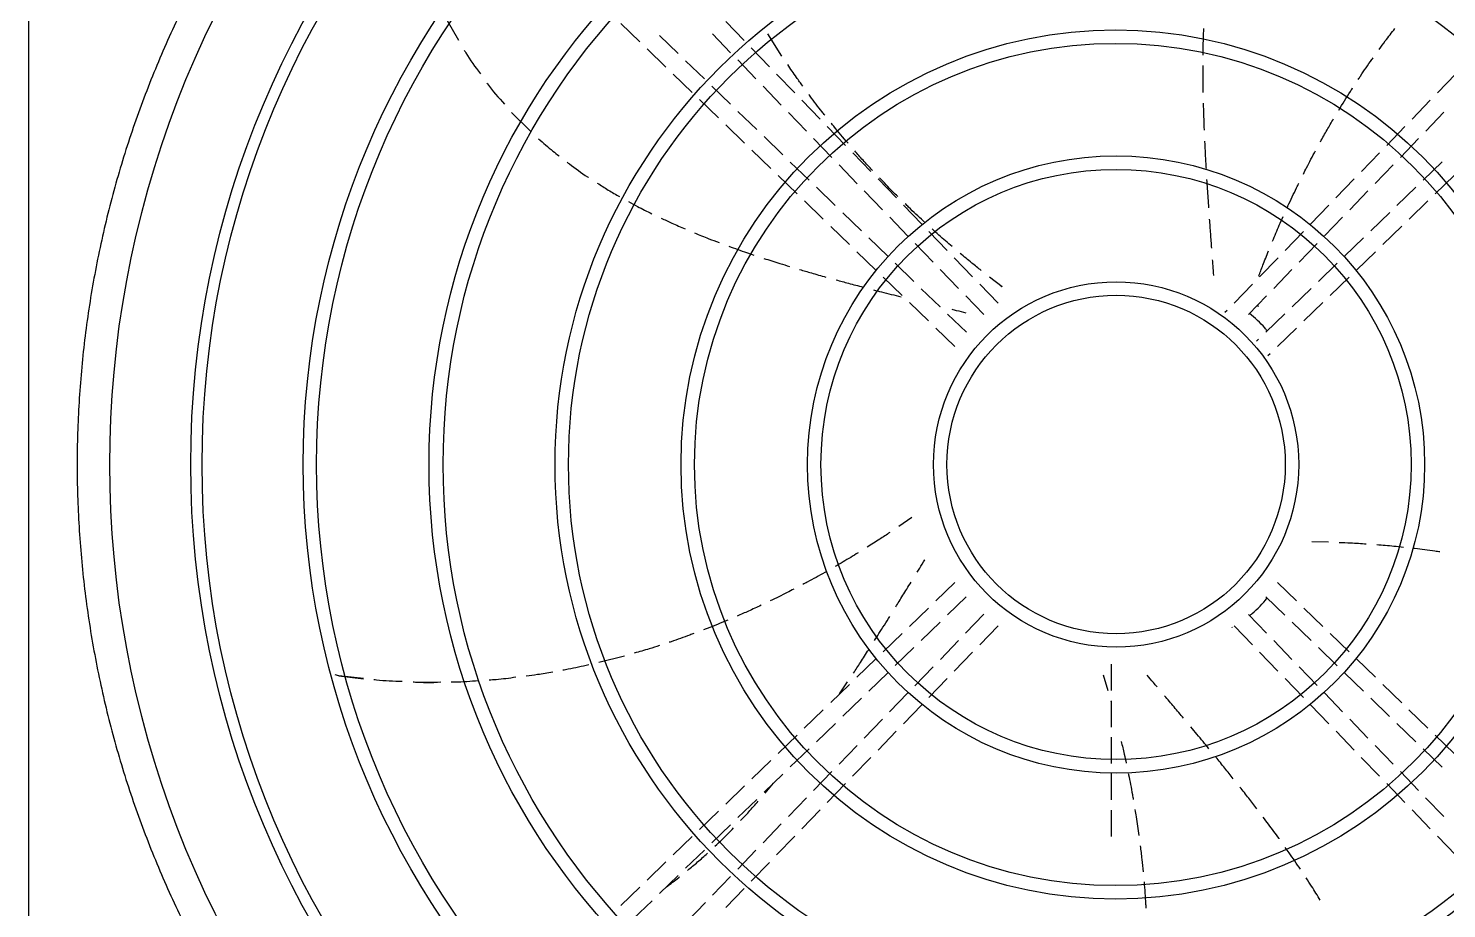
# Model space of a CAD drawing. Extents: x -24 to 296, y -58 to 147.
# Drawn here: x 105.31 to 120.64, y 32.28 to 41.8 of the extents above; entities that cross this region are included whole.
import ezdxf

# ---------------------------------------------------------------- set-up
doc = ezdxf.new("R2010")
doc.units = 0
doc.header["$MEASUREMENT"] = 0
doc.layers.get('0').update_dxf_attribs({"linetype": 'CONTINUOUS'})

msp = doc.modelspace()

# ---------------------------------------------------------------- linework, layer by layer
at = {"color": 7, "linetype": 'Continuous', "lineweight": 25}
for p, q in [((105.30835, 44.49608), (105.30835, 29.67323)), ((105.31004, 44.49608), (105.31004, 29.67323)), ((109.83669, 41.88439), (109.95823, 41.67156)), ((113.04534, 41.6683), (112.84886, 41.87151)), ((111.71334, 41.85075), (111.91748, 41.65337)), ((112.33222, 41.52617), (112.12908, 41.72259)), ((112.70265, 41.73952), (112.89983, 41.53559)), ((113.45434, 41.49896), (113.30209, 41.7391)), ((111.99622, 41.57723), (112.20063, 41.37959)), ((113.31989, 41.38435), (113.12282, 41.58816)), ((112.61611, 41.25167), (112.41252, 41.44853)), ((112.97633, 41.45647), (113.17389, 41.25215)), ((112.27999, 41.30286), (112.48318, 41.10639)), ((113.59418, 41.10067), (113.39677, 41.30484)), ((120.73833, 41.30611), (120.54104, 41.10206)), ((112.89863, 40.9785), (112.69559, 41.17482)), ((113.24984, 41.1736), (113.4473, 40.96939)), ((112.56336, 41.02886), (112.76739, 40.83158)), ((113.86736, 40.81814), (113.67051, 41.02173)), ((120.46339, 41.02176), (120.26639, 40.818)), ((110.53265, 40.89007), (110.74135, 40.68385)), ((113.18238, 40.70414), (112.97871, 40.90107)), ((113.52421, 40.88984), (113.72086, 40.68647)), ((120.41368, 40.68714), (120.61071, 40.89092)), ((112.84671, 40.75489), (113.05095, 40.5574)), ((113.46543, 40.43046), (113.2609, 40.62822)), ((114.14248, 40.53361), (113.94489, 40.73796)), ((120.18907, 40.73804), (119.99167, 40.53388)), ((113.12986, 40.4811), (113.3337, 40.28401)), ((113.79726, 40.60745), (113.99476, 40.40319)), ((120.1394, 40.40348), (120.33634, 40.60716)), ((113.74852, 40.15674), (113.54488, 40.35364)), ((114.07163, 40.32369), (114.26877, 40.1198)), ((114.41679, 40.24991), (114.21896, 40.45451)), ((119.91494, 40.45453), (119.71777, 40.25061)), ((119.86553, 40.12024), (120.06247, 40.32391)), ((120.58966, 40.35427), (120.38567, 40.15704)), ((113.41378, 40.20658), (113.61804, 40.00907)), ((114.69125, 39.96605), (114.49345, 40.17062)), ((119.64067, 40.17087), (119.44294, 39.96637)), ((120.51616, 40.00939), (120.72038, 40.20685)), ((114.03099, 39.88361), (113.82726, 40.08061)), ((114.34497, 40.04099), (114.54251, 39.83669)), ((119.59179, 39.83712), (119.78875, 40.04083)), ((120.30716, 40.08113), (120.10285, 39.88358)), ((113.69662, 39.9331), (113.90134, 39.73515)), ((114.96536, 39.68256), (114.76769, 39.887)), ((119.3661, 39.8869), (119.16881, 39.68286)), ((120.23341, 39.73599), (120.43714, 39.93299)), ((114.31416, 39.60981), (114.11099, 39.80626)), ((114.61892, 39.75766), (114.81568, 39.55417)), ((119.3185, 39.55448), (119.51499, 39.7577)), ((120.02394, 39.80728), (119.81964, 39.60974)), ((113.9812, 39.65794), (114.18509, 39.4608)), ((115.24075, 39.39774), (115.04274, 39.60253)), ((119.09133, 39.60273), (118.89401, 39.39865)), ((119.94883, 39.46083), (120.15389, 39.65911)), ((114.59801, 39.33536), (114.39394, 39.53268)), ((114.89287, 39.47434), (115.0901, 39.27036)), ((119.04459, 39.27119), (119.2412, 39.47454)), ((119.74079, 39.5335), (119.53618, 39.33566)), ((114.26462, 39.3839), (114.46956, 39.18574)), ((114.88029, 39.06242), (114.67675, 39.25923)), ((115.51593, 39.11314), (115.31694, 39.31894)), ((118.81693, 39.31894), (118.61821, 39.11341)), ((119.4578, 39.25987), (119.2531, 39.06195)), ((119.66464, 39.18605), (119.87023, 39.38484)), ((114.5486, 39.10931), (114.75305, 38.91162)), ((115.16573, 39.19214), (115.36394, 38.98715)), ((115.83676, 39.00331), (115.69884, 39.10947)), ((118.77022, 38.98743), (118.96782, 39.19179)), ((119.38054, 38.91134), (119.58595, 39.10996)), ((115.16357, 38.78851), (114.96054, 38.98482)), ((115.79161, 38.82803), (115.59318, 39.03325)), ((115.81413, 39.02024), (115.81357, 39.02023)), ((115.8309, 39.00758), (115.83656, 39.00331)), ((115.83656, 39.00331), (115.83676, 39.00331)), ((118.54101, 39.03357), (118.34297, 38.82876)), ((119.17389, 38.98536), (118.97066, 38.78885)), ((114.83353, 38.83381), (115.03806, 38.63605)), ((115.15755, 38.79433), (115.1666, 38.79212)), ((115.4405, 38.90796), (115.63696, 38.70477)), ((118.49696, 38.70482), (118.6938, 38.9084)), ((119.09618, 38.6364), (119.30102, 38.83446)), ((115.44771, 38.51377), (115.24354, 38.71119)), ((118.26546, 38.74859), (118.24374, 38.72613)), ((118.89051, 38.71136), (118.68673, 38.51432)), ((115.11835, 38.55842), (115.32348, 38.36008)), ((118.81129, 38.36094), (119.01583, 38.5587)), ((118.60744, 38.43765), (118.58539, 38.41634)), ((118.70842, 38.26147), (118.73139, 38.28368)), ((114.85903, 36.51174), (114.71742, 36.41423)), ((119.18181, 36.25295), (119.18201, 36.25295)), ((119.18201, 36.25295), (119.36292, 36.24817)), ((114.99835, 36.05404), (114.99893, 36.05404)), ((115.3238, 35.80955), (115.11839, 35.61093)), ((119.01592, 35.61052), (118.8104, 35.80923)), ((115.24373, 35.4583), (115.44724, 35.65508)), ((118.6869, 35.65483), (118.89075, 35.45772)), ((115.03811, 35.53331), (114.83327, 35.33525)), ((115.63784, 35.46544), (115.44025, 35.26109)), ((118.6936, 35.26112), (118.49631, 35.46516)), ((119.30124, 35.33464), (119.09623, 35.53286)), ((114.96013, 35.18409), (115.16364, 35.38086)), ((115.59307, 35.13594), (115.79171, 35.34139)), ((118.32628, 35.31819), (118.32138, 35.3254)), ((118.34238, 35.34117), (118.54094, 35.1358)), ((118.97072, 35.38039), (119.1744, 35.18345)), ((114.75315, 35.25778), (114.54914, 35.06052)), ((115.36394, 35.18216), (115.16669, 34.97816)), ((118.96739, 34.97796), (118.77023, 35.18187)), ((119.58539, 35.05988), (119.38049, 35.25801)), ((111.75298, 35.01458), (111.47575, 34.94356)), ((114.46886, 34.9829), (114.265, 34.78578)), ((114.67732, 34.91063), (114.8804, 35.10699)), ((115.31775, 34.8512), (115.51595, 35.05619)), ((118.61823, 35.05587), (118.81635, 34.85097)), ((119.25306, 35.1074), (119.45714, 34.91007)), ((119.86913, 34.78554), (119.6653, 34.98262)), ((108.66551, 34.80228), (108.62535, 34.81166)), ((108.66486, 34.80228), (108.62539, 34.81152)), ((108.66486, 34.80228), (108.93096, 34.76965)), ((108.66551, 34.80228), (108.66486, 34.80228)), ((108.93057, 34.771), (108.66551, 34.80228)), ((114.39403, 34.63672), (114.59746, 34.83342)), ((115.0901, 34.89895), (114.89223, 34.69431)), ((116.92651, 34.81192), (116.97716, 34.64199)), ((117.01192, 34.92531), (117.01192, 34.64096)), ((119.24138, 34.69458), (119.04467, 34.89803)), ((119.53669, 34.83315), (119.74002, 34.63655)), ((109.57997, 34.73028), (109.68984, 34.72788)), ((109.68983, 34.72734), (109.6905, 34.72734)), ((114.18507, 34.70849), (113.98118, 34.51135)), ((114.07765, 34.60463), (114.16454, 34.73441)), ((115.04213, 34.56615), (115.24076, 34.77157)), ((118.8941, 34.77056), (119.09154, 34.56636)), ((120.15386, 34.51023), (119.94868, 34.70862)), ((114.11109, 34.36314), (114.31466, 34.55998)), ((114.81625, 34.61573), (114.61882, 34.41154)), ((117.00837, 34.53163), (117.01192, 34.51886)), ((117.01192, 34.53151), (117.01192, 34.24742)), ((119.51563, 34.41095), (119.31792, 34.61543)), ((119.81925, 34.55995), (120.02355, 34.36241)), ((113.90154, 34.43435), (113.69643, 34.23603)), ((114.76792, 34.28255), (114.96579, 34.48719)), ((119.16836, 34.48691), (119.36645, 34.28204)), ((120.43703, 34.23643), (120.23247, 34.43422)), ((113.82741, 34.08885), (114.03179, 34.28647)), ((114.54226, 34.33236), (114.34458, 34.12791)), ((114.49319, 33.99841), (114.69076, 34.20275)), ((119.44372, 34.20213), (119.64093, 33.99817)), ((119.78889, 34.12833), (119.59261, 34.33134)), ((120.10252, 34.28605), (120.30698, 34.08835)), ((113.61804, 34.16023), (113.41376, 33.96271)), ((114.26796, 34.04867), (114.07157, 33.84555)), ((117.01192, 34.13791), (117.01192, 33.85439)), ((120.06248, 33.84538), (119.86575, 34.04885)), ((120.72039, 33.96245), (120.51623, 34.15985)), ((113.33434, 33.88592), (113.13032, 33.68865)), ((113.54488, 33.81567), (113.74865, 34.0127)), ((114.21884, 33.71467), (114.416, 33.91858)), ((119.71744, 33.91904), (119.91489, 33.71483)), ((120.38587, 34.01207), (120.5897, 33.81499)), ((113.26148, 33.54165), (113.46502, 33.73845)), ((113.99453, 33.76588), (113.7972, 33.5618)), ((117.01192, 33.74371), (117.01192, 33.46005)), ((120.33631, 33.56218), (120.13923, 33.766)), ((113.0502, 33.61118), (112.84684, 33.41455)), ((113.27161, 33.53105), (113.3638, 33.64058)), ((113.94485, 33.43131), (114.14238, 33.6356)), ((119.99163, 33.63546), (120.18907, 33.43126)), ((112.9782, 33.26775), (113.18198, 33.46478)), ((113.72128, 33.48328), (113.52409, 33.27934)), ((120.61001, 33.27911), (120.41292, 33.48295)), ((112.76708, 33.33743), (112.56275, 33.13986)), ((113.67093, 33.14801), (113.86826, 33.35209)), ((117.01192, 33.34961), (117.01192, 33.06577)), ((120.26586, 33.35185), (120.46324, 33.14771)), ((112.69558, 32.99448), (112.89945, 33.1916)), ((113.44746, 33.20008), (113.25048, 32.99636)), ((112.48357, 33.0633), (112.2799, 32.86637)), ((113.39678, 32.86448), (113.59343, 33.06786)), ((120.53997, 33.06835), (120.73751, 32.86406)), ((112.41256, 32.72082), (112.61637, 32.91789)), ((113.17286, 32.91608), (112.97608, 32.71257)), ((112.20033, 32.78944), (111.99592, 32.59179)), ((113.12244, 32.58075), (113.31986, 32.78493)), ((111.91699, 32.51547), (111.71345, 32.31866)), ((112.12928, 32.44691), (112.3327, 32.6436)), ((112.89923, 32.63309), (112.7025, 32.42963)), ((111.84626, 32.17326), (112.05027, 32.37051)), ((112.62638, 32.3509), (112.42903, 32.1468)), ((112.84883, 32.29778), (113.04587, 32.50155))]:
    msp.add_line(p, q, dxfattribs=at)
for centre, radius in [((117.06027, 37.08527), 9.99706), ((117.06027, 37.08465), 9.87436), ((117.06027, 37.08527), 8.78089), ((117.06027, 37.08465), 8.63615), ((117.06027, 37.08465), 7.41998), ((117.06646, 37.08475), 7.27453), ((117.06027, 37.08465), 6.05846), ((117.06027, 37.08465), 5.9131), ((117.06027, 37.08465), 4.69694), ((117.06027, 37.08465), 4.55158), ((117.06646, 37.08465), 3.33542), ((117.06646, 37.08475), 3.18997), ((117.06646, 37.08465), 1.9739), ((117.06646, 37.08475), 1.82845)]:
    msp.add_circle(centre, radius)
for centre, radius, start, end in [((117.06539, 37.08465), 10.89215, 277.952419, 82.047581), ((117.06564, 37.08465), 10.88004, 137.062968, 222.937036)]:
    msp.add_arc(centre, radius, start, end, dxfattribs=at)
for points, knots in [([(109.23498, 29.67323), (109.37751, 29.5275), (109.66466, 29.23391), (110.12951, 28.82273), (110.62209, 28.4322), (111.14336, 28.06741), (111.69139, 27.73023), (112.26412, 27.42362), (112.85892, 27.1501), (113.47241, 26.91205), (114.10158, 26.71121), (114.7431, 26.549), (115.39336, 26.42645), (116.04865, 26.34414), (116.70536, 26.30218), (117.36004, 26.30026), (118.0086, 26.33765), (118.64761, 26.41313), (119.27389, 26.52507), (119.88521, 26.67179), (120.47912, 26.85127), (121.05641, 27.06239), (121.62081, 27.30589), (122.17552, 27.58379), (122.72037, 27.89745), (123.25218, 28.24666), (123.76817, 28.63109), (124.2649, 29.04975), (124.73906, 29.50117), (125.18718, 29.98307), (125.60653, 30.4933), (125.99455, 31.0293), (126.34897, 31.58809), (126.66787, 32.16644), (126.9498, 32.76104), (127.19378, 33.36857), (127.39897, 33.98495), (127.56525, 34.60654), (127.69293, 35.2298), (127.78278, 35.85204), (127.83575, 36.47021), (127.85318, 37.08465), (127.83576, 37.69909), (127.78278, 38.31725), (127.69293, 38.93949), (127.56525, 39.56275), (127.39897, 40.18435), (127.19378, 40.80073), (126.94981, 41.40825), (126.66788, 42.00285), (126.34898, 42.58121), (125.99456, 43.14), (125.60653, 43.67599), (125.18719, 44.18622), (124.73908, 44.66812), (124.26491, 45.11955), (123.76817, 45.53821), (123.25219, 45.92265), (122.72039, 46.27184), (122.17554, 46.58551), (121.62082, 46.86342), (121.05642, 47.10692), (120.47913, 47.31803), (119.88523, 47.49751), (119.2739, 47.64423), (118.64762, 47.75618), (118.00861, 47.83165), (117.36005, 47.86905), (116.70538, 47.86713), (116.04866, 47.82517), (115.39337, 47.74286), (114.7431, 47.62031), (114.10159, 47.4581), (113.47242, 47.25726), (112.85893, 47.01922), (112.26412, 46.74569), (111.69139, 46.43908), (111.14337, 46.1019), (110.6221, 45.73712), (110.12952, 45.34658), (109.66467, 44.93541), (109.37752, 44.64181), (109.23498, 44.49608)], [0, 0, 0, 0, 0.01189592, 0.02396584, 0.03619649, 0.04857359, 0.06108194, 0.07373471, 0.0864717, 0.09927432, 0.11212355, 0.12500004, 0.13787625, 0.15072533, 0.16352795, 0.17626509, 0.18891813, 0.20142621, 0.21380317, 0.22603385, 0.23810393, 0.25000004, 0.2618959, 0.27396585, 0.28619652, 0.29857361, 0.31108196, 0.32373474, 0.33647171, 0.34927432, 0.36212355, 0.37500004, 0.38787624, 0.40072531, 0.41352793, 0.42626506, 0.4389181, 0.45142619, 0.46380314, 0.47603381, 0.48810388, 0.50000001, 0.51189586, 0.52396581, 0.53619649, 0.54857357, 0.56108191, 0.57373469, 0.58647168, 0.59927428, 0.6121235, 0.62499999, 0.63787621, 0.65072529, 0.66352791, 0.67626502, 0.68891805, 0.70142614, 0.71380312, 0.72603376, 0.73810387, 0.74999998, 0.76189582, 0.77396578, 0.78619645, 0.79857355, 0.81108188, 0.82373468, 0.83647168, 0.84927427, 0.86212351, 0.87499998, 0.88787621, 0.90072531, 0.91352792, 0.92626504, 0.93891808, 0.95142617, 0.96380314, 0.97603381, 0.98810396, 1, 1, 1, 1]), ([(118.54396, 26.29726), (118.75839, 26.33043), (119.18725, 26.39676), (119.82154, 26.54477), (120.44636, 26.72766), (121.059, 26.94829), (121.65741, 27.20492), (122.23941, 27.49689), (122.80293, 27.8231), (123.34596, 28.18239), (123.86655, 28.57348), (124.36285, 28.99497), (124.83308, 29.44536), (125.27557, 29.92303), (125.68873, 30.42629), (126.07109, 30.95332), (126.42129, 31.50226), (126.73806, 32.07114), (127.02029, 32.65793), (127.26696, 33.26052), (127.47719, 33.87678), (127.65023, 34.50449), (127.78546, 35.14143), (127.8824, 35.7853), (127.9407, 36.43381), (127.96016, 37.08465), (127.9407, 37.73549), (127.8824, 38.384), (127.78546, 39.02787), (127.65023, 39.6648), (127.47719, 40.29252), (127.26696, 40.90878), (127.02029, 41.51137), (126.73807, 42.09816), (126.42129, 42.66704), (126.0711, 43.21598), (125.68874, 43.74301), (125.27558, 44.24627), (124.83309, 44.72394), (124.36286, 45.17433), (123.86656, 45.59582), (123.34597, 45.98691), (122.80294, 46.3462), (122.23942, 46.67241), (121.65742, 46.96439), (121.05901, 47.22102), (120.44637, 47.44164), (119.82155, 47.62453), (119.18726, 47.77254), (118.7584, 47.83888), (118.54397, 47.87205)], [0, 0, 0, 0, 0.02083334, 0.04166665, 0.06250003, 0.08333335, 0.10416665, 0.125, 0.1458333, 0.16666668, 0.18749997, 0.20833336, 0.22916668, 0.25000001, 0.27083332, 0.29166664, 0.31250001, 0.33333334, 0.35416664, 0.37499996, 0.39583334, 0.41666666, 0.43749998, 0.4583333, 0.47916665, 0.5, 0.5208333, 0.54166664, 0.5625, 0.58333332, 0.60416664, 0.62499998, 0.64583333, 0.66666665, 0.68749999, 0.70833331, 0.72916664, 0.74999997, 0.77083333, 0.79166666, 0.81249999, 0.83333331, 0.85416669, 0.875, 0.89583335, 0.91666666, 0.9375, 0.95833334, 0.97916668, 1, 1, 1, 1]), ([(118.79918, 26.29725), (119.05203, 26.3433), (119.55775, 26.43539), (120.30159, 26.64089), (121.02992, 26.8945), (121.73834, 27.19985), (122.42353, 27.5541), (123.08203, 27.95585), (123.71058, 28.40299), (124.30604, 28.89335), (124.86545, 29.42445), (125.38603, 29.99367), (125.86519, 30.59817), (126.30054, 31.23494), (126.68992, 31.90082), (127.03139, 32.59249), (127.32326, 33.30652), (127.56406, 34.03934), (127.75261, 34.78731), (127.88796, 35.54672), (127.96944, 36.31377), (127.99664, 37.08466), (127.96944, 37.85556), (127.88796, 38.62261), (127.75261, 39.38201), (127.56406, 40.12999), (127.32325, 40.86281), (127.03139, 41.57683), (126.68991, 42.2685), (126.30053, 42.93438), (125.86518, 43.57116), (125.38602, 44.17565), (124.86544, 44.74487), (124.30602, 45.27598), (123.71056, 45.76632), (123.08202, 46.21347), (122.42352, 46.61522), (121.73832, 46.96947), (121.0299, 47.27481), (120.30157, 47.52842), (119.55773, 47.73393), (119.05202, 47.82601), (118.79916, 47.87206)], [0, 0, 0, 0, 0.02500002, 0.05000002, 0.07500002, 0.10000003, 0.12499999, 0.15000004, 0.17499999, 0.20000003, 0.22500003, 0.25, 0.27500001, 0.30000002, 0.325, 0.35000002, 0.375, 0.4, 0.42500002, 0.45000001, 0.47500003, 0.50000003, 0.52499999, 0.55000001, 0.57500001, 0.6, 0.62500003, 0.65, 0.67500002, 0.70000003, 0.72500002, 0.75000002, 0.77499999, 0.80000001, 0.825, 0.85000003, 0.87500003, 0.89999998, 0.92500001, 0.95, 0.975, 1, 1, 1, 1]), ([(108.62965, 44.49608), (108.48413, 44.32461), (108.1931, 43.98167), (107.79673, 43.4352), (107.43161, 42.86773), (107.10184, 42.27888), (106.80786, 41.67141), (106.55094, 41.04735), (106.33194, 40.40899), (106.15168, 39.75864), (106.01079, 39.09863), (105.90979, 38.43136), (105.84905, 37.75922), (105.82878, 37.08465), (105.84905, 36.41008), (105.90979, 35.73795), (106.01079, 35.07067), (106.15168, 34.41067), (106.33194, 33.76031), (106.55094, 33.12196), (106.80786, 32.4979), (107.10184, 31.89043), (107.43161, 31.30158), (107.79673, 30.73411), (108.19311, 30.18764), (108.48413, 29.8447), (108.62965, 29.67323)], [0, 0, 0, 0, 0.04166667, 0.08333333, 0.125, 0.16666666, 0.20833334, 0.25000002, 0.29166668, 0.33333335, 0.375, 0.41666669, 0.45833337, 0.49999998, 0.54166666, 0.58333334, 0.62500004, 0.66666665, 0.70833332, 0.75000002, 0.7916667, 0.83333334, 0.87500001, 0.91666668, 0.95833336, 1, 1, 1, 1]), ([(118.01078, 41.79664), (118.00837, 41.72554), (118.00514, 41.63001), (118.00442, 41.53446), (118.00424, 41.51004)], [0, 0, 0, 0, 0.74440751, 1, 1, 1, 1]), ([(119.91018, 41.57029), (119.93223, 41.60104), (119.98744, 41.67802), (120.046, 41.75247), (120.08117, 41.79719)], [0, 0, 0, 0, 0.39944591, 1, 1, 1, 1]), ([(110.02067, 41.56224), (110.02587, 41.55302), (110.07624, 41.46386), (110.13853, 41.38176), (110.19438, 41.30814)], [0, 0, 0, 0, 0.10339207, 1, 1, 1, 1]), ([(113.67955, 41.17475), (113.65679, 41.20567), (113.60079, 41.28175), (113.54821, 41.36024), (113.517, 41.40683)], [0, 0, 0, 0, 0.40642054, 1, 1, 1, 1]), ([(118.00312, 41.39609), (118.00312, 41.39599), (118.00238, 41.33195), (118.00332, 41.23496), (118.00518, 41.13811), (118.00581, 41.10517)], [0, 0, 0, 0, 0.00104442, 0.66025061, 1, 1, 1, 1]), ([(119.68438, 41.2464), (119.69235, 41.25859), (119.73954, 41.33077), (119.79295, 41.40902), (119.84006, 41.47375), (119.84476, 41.48021)], [0, 0, 0, 0, 0.15458064, 0.9155957, 1, 1, 1, 1]), ([(110.26398, 41.20834), (110.26606, 41.20533), (110.32301, 41.12338), (110.39109, 41.04956), (110.45668, 40.97845)], [0, 0, 0, 0, 0.03663548, 1, 1, 1, 1]), ([(119.47312, 40.91388), (119.51436, 40.98164), (119.56325, 41.06198), (119.61554, 41.14144), (119.62373, 41.15388)], [0, 0, 0, 0, 0.84343876, 1, 1, 1, 1]), ([(113.91803, 40.85978), (113.9085, 40.87163), (113.85404, 40.93931), (113.79616, 41.0142), (113.74958, 41.07841), (113.74531, 41.08429)], [0, 0, 0, 0, 0.16161629, 0.92321009, 1, 1, 1, 1]), ([(118.00799, 40.99112), (118.00924, 40.94394), (118.01184, 40.84598), (118.01585, 40.74808), (118.01794, 40.69732)], [0, 0, 0, 0, 0.48157207, 1, 1, 1, 1]), ([(119.27596, 40.57254), (119.29953, 40.61546), (119.34463, 40.69756), (119.39402, 40.78046), (119.41759, 40.82003)], [0, 0, 0, 0, 0.52277898, 1, 1, 1, 1]), ([(114.16894, 40.55626), (114.11684, 40.61687), (114.05533, 40.68843), (113.99571, 40.76298), (113.98659, 40.77438)], [0, 0, 0, 0, 0.84707943, 1, 1, 1, 1]), ([(110.82297, 40.60539), (110.87386, 40.5601), (110.94583, 40.49605), (111.0223, 40.4373), (111.04469, 40.4201)], [0, 0, 0, 0, 0.70723301, 1, 1, 1, 1]), ([(118.02297, 40.58081), (118.02521, 40.53223), (118.0298, 40.4326), (118.0356, 40.33304), (118.03857, 40.28201)], [0, 0, 0, 0, 0.48754648, 1, 1, 1, 1]), ([(119.0914, 40.22333), (119.10283, 40.24641), (119.14383, 40.32919), (119.18967, 40.41437), (119.22273, 40.4758)], [0, 0, 0, 0, 0.27889732, 1, 1, 1, 1]), ([(111.13185, 40.35216), (111.14, 40.34578), (111.21167, 40.28971), (111.28961, 40.23437), (111.36141, 40.18877), (111.36505, 40.18646)], [0, 0, 0, 0, 0.10855999, 0.95473773, 1, 1, 1, 1]), ([(114.43285, 40.26324), (114.3988, 40.29945), (114.33493, 40.36738), (114.2716, 40.43967), (114.24202, 40.47342)], [0, 0, 0, 0, 0.53304752, 1, 1, 1, 1]), ([(114.70807, 39.9799), (114.68901, 39.99853), (114.62282, 40.06319), (114.55581, 40.13324), (114.5081, 40.18312)], [0, 0, 0, 0, 0.28801389, 1, 1, 1, 1]), ([(111.45882, 40.12679), (111.49819, 40.1012), (111.57719, 40.04984), (111.65906, 40.00317), (111.70013, 39.97975)], [0, 0, 0, 0, 0.49831673, 1, 1, 1, 1]), ([(118.04554, 40.1637), (118.04754, 40.13107), (118.05378, 40.02933), (118.06075, 39.92762), (118.06549, 39.85853)], [0, 0, 0, 0, 0.32073884, 1, 1, 1, 1]), ([(118.91874, 39.86577), (118.92068, 39.87009), (118.95136, 39.93864), (118.99207, 40.02479), (119.0339, 40.10825), (119.04196, 40.12434)], [0, 0, 0, 0, 0.0515203, 0.81709371, 1, 1, 1, 1]), ([(111.79736, 39.92578), (111.8289, 39.90839), (111.91175, 39.86271), (111.99658, 39.8208), (112.04913, 39.79484)], [0, 0, 0, 0, 0.38063605, 1, 1, 1, 1]), ([(114.99396, 39.70626), (114.98996, 39.70987), (114.93382, 39.76058), (114.86476, 39.82557), (114.7991, 39.89034), (114.78701, 39.90226)], [0, 0, 0, 0, 0.05896179, 0.82678494, 1, 1, 1, 1]), ([(112.14754, 39.74778), (112.18581, 39.72953), (112.27151, 39.68865), (112.35884, 39.65137), (112.40717, 39.63074)], [0, 0, 0, 0, 0.44658647, 1, 1, 1, 1]), ([(118.07404, 39.73706), (118.07592, 39.71051), (118.08153, 39.63107), (118.08927, 39.52629), (118.09513, 39.44804), (118.09703, 39.42269)], [0, 0, 0, 0, 0.25338042, 0.75820199, 1, 1, 1, 1]), ([(118.75861, 39.4988), (118.78209, 39.55543), (118.81817, 39.64245), (118.85909, 39.73292), (118.87338, 39.76451)], [0, 0, 0, 0, 0.65078455, 1, 1, 1, 1]), ([(112.50913, 39.58774), (112.56046, 39.56651), (112.64843, 39.53013), (112.73759, 39.49682), (112.77473, 39.48294)], [0, 0, 0, 0, 0.58350666, 1, 1, 1, 1]), ([(115.29423, 39.44019), (115.24682, 39.48065), (115.17533, 39.54167), (115.10206, 39.60838), (115.07737, 39.63085)], [0, 0, 0, 0, 0.6631535, 1, 1, 1, 1]), ([(112.87977, 39.44351), (112.94386, 39.42028), (113.03399, 39.38761), (113.12492, 39.35733), (113.15118, 39.34858)], [0, 0, 0, 0, 0.71116452, 1, 1, 1, 1]), ([(113.25859, 39.31264), (113.31663, 39.29381), (113.4092, 39.26378), (113.50234, 39.23562), (113.53708, 39.22512)], [0, 0, 0, 0, 0.62701032, 1, 1, 1, 1]), ([(115.60854, 39.18093), (115.57471, 39.20771), (115.50012, 39.26673), (115.42331, 39.3312), (115.38134, 39.36643)], [0, 0, 0, 0, 0.45365536, 1, 1, 1, 1]), ([(118.10653, 39.2962), (118.10809, 39.27558), (118.11229, 39.21986), (118.1165, 39.16418), (118.11916, 39.1291)], [0, 0, 0, 0, 0.37004927, 1, 1, 1, 1]), ([(118.60908, 39.12054), (118.62358, 39.15953), (118.65673, 39.24864), (118.69434, 39.34152), (118.7155, 39.39377)], [0, 0, 0, 0, 0.43754448, 1, 1, 1, 1]), ([(113.64517, 39.19236), (113.68758, 39.17981), (113.782, 39.15189), (113.87681, 39.12534), (113.92903, 39.11071)], [0, 0, 0, 0, 0.4492195, 1, 1, 1, 1]), ([(114.03994, 39.07998), (114.08403, 39.06787), (114.18083, 39.04128), (114.27794, 39.01587), (114.33082, 39.00203)], [0, 0, 0, 0, 0.45544393, 1, 1, 1, 1]), ([(114.44497, 38.97229), (114.47338, 38.96495), (114.57228, 38.93939), (114.67139, 38.91454), (114.74203, 38.89682)], [0, 0, 0, 0, 0.28717143, 1, 1, 1, 1]), ([(115.81412, 39.02023), (115.81464, 39.01985), (115.81569, 39.01906), (115.81953, 39.01616), (115.82482, 39.01217), (115.82886, 39.00911), (115.8309, 39.00758)], [0, 0, 0, 0, 0.2360288, 0.48492993, 0.74046576, 1, 1, 1, 1]), ([(118.60592, 38.79398), (118.60514, 38.79444), (118.60301, 38.7957), (118.59784, 38.79747), (118.59232, 38.79875), (118.58804, 38.79826), (118.58722, 38.79817)], [0, 0, 0, 0, 0.15949577, 0.43227039, 0.89123346, 1, 1, 1, 1]), ([(115.28957, 38.76214), (115.30618, 38.7581), (115.35701, 38.74572), (115.40779, 38.73337), (115.44197, 38.72506)], [0, 0, 0, 0, 0.32699072, 1, 1, 1, 1]), ([(118.70034, 38.52748), (118.69152, 38.5387), (118.63591, 38.60948), (118.56729, 38.66833), (118.50955, 38.71785)], [0, 0, 0, 0, 0.15857925, 1, 1, 1, 1]), ([(114.62148, 36.35003), (114.58513, 36.32571), (114.50592, 36.27273), (114.42083, 36.21934), (114.37479, 36.19046)], [0, 0, 0, 0, 0.4590241, 1, 1, 1, 1]), ([(119.47847, 36.24344), (119.51964, 36.24179), (119.61475, 36.23798), (119.71482, 36.23107), (119.77157, 36.22715)], [0, 0, 0, 0, 0.43287459, 1, 1, 1, 1]), ([(119.8845, 36.21878), (119.94537, 36.21407), (120.03918, 36.20681), (120.13774, 36.196), (120.17234, 36.1922)], [0, 0, 0, 0, 0.64892692, 1, 1, 1, 1]), ([(114.27844, 36.13054), (114.22483, 36.09752), (114.14448, 36.04804), (114.05814, 35.99862), (114.0294, 35.98218)], [0, 0, 0, 0, 0.66716669, 1, 1, 1, 1]), ([(114.9178, 35.92254), (114.92638, 35.93643), (114.95344, 35.98028), (114.98047, 36.0241), (114.99893, 36.05404)], [0, 0, 0, 0, 0.31677713, 1, 1, 1, 1]), ([(120.28393, 36.18037), (120.28815, 36.17993), (120.36242, 36.17208), (120.45688, 36.1601), (120.54963, 36.14614), (120.56782, 36.1434)], [0, 0, 0, 0, 0.04619717, 0.81291294, 1, 1, 1, 1]), ([(113.93332, 35.92675), (113.92799, 35.92367), (113.86185, 35.88547), (113.77815, 35.83941), (113.69637, 35.7969), (113.68135, 35.7891)], [0, 0, 0, 0, 0.06673795, 0.82860265, 1, 1, 1, 1]), ([(113.58348, 35.73805), (113.55976, 35.72558), (113.47787, 35.68251), (113.39059, 35.64035), (113.32858, 35.6104)], [0, 0, 0, 0, 0.28962741, 1, 1, 1, 1]), ([(114.68405, 35.5453), (114.69614, 35.56467), (114.7363, 35.62903), (114.79184, 35.71868), (114.8353, 35.78899), (114.85085, 35.81416)], [0, 0, 0, 0, 0.21657344, 0.71952385, 1, 1, 1, 1]), ([(118.51023, 35.45077), (118.51981, 35.45832), (118.59049, 35.51402), (118.64925, 35.58274), (118.70003, 35.64213)], [0, 0, 0, 0, 0.13564383, 1, 1, 1, 1]), ([(113.22846, 35.56315), (113.18363, 35.54198), (113.09924, 35.50212), (113.01087, 35.46414), (112.96943, 35.44634)], [0, 0, 0, 0, 0.53117169, 1, 1, 1, 1]), ([(114.45575, 35.18242), (114.47148, 35.20712), (114.52649, 35.29347), (114.58088, 35.38023), (114.61971, 35.44218)], [0, 0, 0, 0, 0.28603904, 1, 1, 1, 1]), ([(112.86945, 35.40294), (112.79549, 35.37199), (112.70859, 35.33562), (112.61943, 35.30198), (112.60616, 35.29697)], [0, 0, 0, 0, 0.85117589, 1, 1, 1, 1]), ([(112.13044, 35.12853), (112.09365, 35.11632), (112.00367, 35.08645), (111.91245, 35.06061), (111.85852, 35.04533)], [0, 0, 0, 0, 0.40887519, 1, 1, 1, 1]), ([(112.50287, 35.2578), (112.48857, 35.25236), (112.4073, 35.22142), (112.31822, 35.18952), (112.24288, 35.16509), (112.23608, 35.16289)], [0, 0, 0, 0, 0.16266608, 0.92447643, 1, 1, 1, 1]), ([(114.22795, 34.83022), (114.25313, 34.86847), (114.30835, 34.95233), (114.36256, 35.03686), (114.39205, 35.08284)], [0, 0, 0, 0, 0.45598561, 1, 1, 1, 1]), ([(110.97615, 34.84188), (110.92143, 34.83154), (110.82645, 34.8136), (110.73058, 34.80293), (110.68995, 34.79841)], [0, 0, 0, 0, 0.57618242, 1, 1, 1, 1]), ([(111.36657, 34.91919), (111.29256, 34.90193), (111.1997, 34.88027), (111.10589, 34.86436), (111.08686, 34.86113)], [0, 0, 0, 0, 0.79707561, 1, 1, 1, 1]), ([(117.51003, 34.68039), (117.4969, 34.69587), (117.46099, 34.73819), (117.42509, 34.78047), (117.40232, 34.80729)], [0, 0, 0, 0, 0.36580278, 1, 1, 1, 1]), ([(109.35071, 34.73828), (109.25674, 34.74119), (109.15358, 34.74438), (109.05176, 34.75667), (109.04269, 34.75777)], [0, 0, 0, 0, 0.91094237, 1, 1, 1, 1]), ([(109.7653, 34.73066), (109.67393, 34.72797), (109.57451, 34.72505), (109.47576, 34.73101), (109.46777, 34.73149)], [0, 0, 0, 0, 0.91908325, 1, 1, 1, 1]), ([(110.17452, 34.74681), (110.0894, 34.73932), (109.99125, 34.73067), (109.89312, 34.73086), (109.88009, 34.73089)], [0, 0, 0, 0, 0.86718784, 1, 1, 1, 1]), ([(110.57804, 34.78473), (110.50674, 34.77443), (110.41033, 34.76049), (110.31335, 34.75523), (110.28808, 34.75386)], [0, 0, 0, 0, 0.73941863, 1, 1, 1, 1]), ([(117.79558, 34.3426), (117.77864, 34.36276), (117.72761, 34.42352), (117.65954, 34.50402), (117.60839, 34.56437), (117.59154, 34.58425)], [0, 0, 0, 0, 0.24980516, 0.75291187, 1, 1, 1, 1]), ([(118.07061, 34.01264), (118.04958, 34.03816), (117.98446, 34.11716), (117.91877, 34.19569), (117.87429, 34.24886)], [0, 0, 0, 0, 0.32305188, 1, 1, 1, 1]), ([(117.12215, 34.09135), (117.13308, 34.04623), (117.15158, 33.96986), (117.16849, 33.88878), (117.1754, 33.8556)], [0, 0, 0, 0, 0.59075464, 1, 1, 1, 1]), ([(118.33374, 33.68869), (118.30322, 33.72688), (118.24092, 33.80485), (118.17768, 33.88205), (118.14542, 33.92144)], [0, 0, 0, 0, 0.48985766, 1, 1, 1, 1]), ([(117.19883, 33.74553), (117.19988, 33.74064), (117.2156, 33.66696), (117.23348, 33.5736), (117.2488, 33.48201), (117.25169, 33.46472)], [0, 0, 0, 0, 0.05447578, 0.82148954, 1, 1, 1, 1]), ([(118.58741, 33.36491), (118.55836, 33.40276), (118.49836, 33.48092), (118.43724, 33.55821), (118.40572, 33.59807)], [0, 0, 0, 0, 0.48416948, 1, 1, 1, 1]), ([(113.0079, 33.23694), (113.03715, 33.26775), (113.10216, 33.33624), (113.16426, 33.40738), (113.19842, 33.44651)], [0, 0, 0, 0, 0.44988429, 1, 1, 1, 1]), ([(117.27032, 33.35428), (117.27469, 33.3289), (117.29031, 33.23822), (117.30339, 33.14275), (117.3128, 33.074)], [0, 0, 0, 0, 0.27992058, 1, 1, 1, 1]), ([(118.82984, 33.03929), (118.82929, 33.04006), (118.7917, 33.09295), (118.73391, 33.17112), (118.67587, 33.24787), (118.65637, 33.27364)], [0, 0, 0, 0, 0.00977442, 0.66748489, 1, 1, 1, 1]), ([(112.72937, 32.95796), (112.75605, 32.98295), (112.8251, 33.04762), (112.89118, 33.11534), (112.93173, 33.15688)], [0, 0, 0, 0, 0.38645719, 1, 1, 1, 1]), ([(117.32684, 32.96396), (117.33308, 32.91525), (117.34492, 32.82292), (117.35372, 32.72741), (117.35788, 32.6823)], [0, 0, 0, 0, 0.5276329, 1, 1, 1, 1]), ([(112.43373, 32.69839), (112.47058, 32.7282), (112.54407, 32.78764), (112.61398, 32.85127), (112.64884, 32.88299)], [0, 0, 0, 0, 0.50149322, 1, 1, 1, 1]), ([(119.05945, 32.71002), (119.01899, 32.76989), (118.96518, 32.84952), (118.90931, 32.92769), (118.89545, 32.94708)], [0, 0, 0, 0, 0.75189874, 1, 1, 1, 1]), ([(112.2049, 32.52003), (112.25038, 32.55245), (112.29886, 32.58699), (112.3447, 32.62493), (112.34752, 32.62727)], [0, 0, 0, 0, 0.93838513, 1, 1, 1, 1]), ([(117.36837, 32.5725), (117.37492, 32.49316), (117.38269, 32.39903), (117.38715, 32.3036), (117.38785, 32.28862)], [0, 0, 0, 0, 0.8430023, 1, 1, 1, 1]), ([(119.27393, 32.37537), (119.2428, 32.42616), (119.19297, 32.50748), (119.14036, 32.58701), (119.12061, 32.61687)], [0, 0, 0, 0, 0.62458899, 1, 1, 1, 1])]:
    msp.add_open_spline(points, degree=3, knots=knots, dxfattribs=at)

doc.saveas('drawing.dxf')
